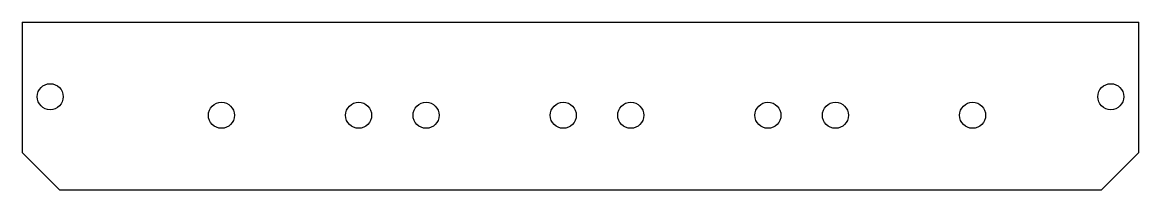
# Model space of a CAD drawing. Header units: millimetres. Extents: x -60 to 60, y -18 to 0.
import ezdxf

# ---------------------------------------------------------------- set-up
doc = ezdxf.new("R2010")
doc.units = ezdxf.units.MM

msp = doc.modelspace()

# ---------------------------------------------------------------- linework, layer by layer
at = {"color": 7, "linetype": 'Continuous', "lineweight": 25}
for p, q in [((-60, 0.5), (-60, -13.5)), ((-60, 0.5), (60, 0.5)), ((60, -13.5), (60, 0.5)), ((-56, -17.5), (-60, -13.5)), ((60, -13.5), (56, -17.5)), ((-56, -17.5), (56, -17.5))]:
    msp.add_line(p, q, dxfattribs=at)
for centre in [(-57, -7.5), (-57, -7.5), (57, -7.5), (57, -7.5), (-38.6, -9.5), (-38.6, -9.5), (-23.85, -9.5), (-23.85, -9.5), (-16.6, -9.5), (-16.6, -9.5), (-1.85, -9.5), (-1.85, -9.5), (5.4, -9.5), (5.4, -9.5), (20.15, -9.5), (20.15, -9.5), (27.4, -9.5), (27.4, -9.5), (42.15, -9.5), (42.15, -9.5)]:
    msp.add_circle(centre, 1.4, dxfattribs=at)

doc.saveas('drawing.dxf')
